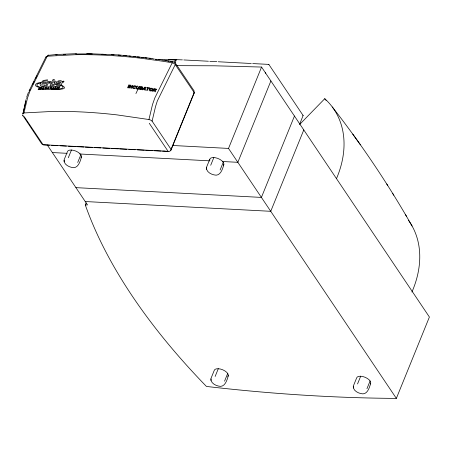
<?xml version="1.0" encoding="UTF-8"?>
<svg xmlns="http://www.w3.org/2000/svg" width="452" height="452" viewBox="0 0 452 452"><rect width="100%" height="100%" fill="white"/><g stroke="black" fill="none" stroke-linecap="round" stroke-linejoin="round"><path stroke-width="0.68" d="M299.862 123.695L303.111 115.497L268.804 64.382M45.929 57.24L46.37 56.455L47.251 56.217L75.032 54.72A374.821 181.145 22.1 0 1 140.323 58.161L163.144 61.286L172.223 62.8L174.642 63.721L194.32 92.722L170.975 150.149C169.314 153.143 165.076 150.556 162.545 151.177M42.669 144.329L43.059 144.781M138.148 88.948L139.657 86.372L138.979 86.281C138.77 89.281 134.995 89.18 137.662 86.112L136.984 86.021L135.956 88.372L136.549 88.931L138.261 88.999M39.861 87.999L39.686 89.304L41.205 87.931L40.533 89.253L40.906 89.23L41.737 87.53L41.177 87.569L40.075 88.897L40.245 87.626L39.68 87.66L38.849 89.366L39.239 89.343L39.855 88.038M22.815 114.328L25.967 99.677M23.125 113.011L24.21 108.39M24.521 107.067L25.917 101.129M22.673 113.701L23.967 112.949L27.538 97.931L29.877 91.287L47.251 56.217M23.967 112.949L51.703 111.463A375.465 181.455 22.1 0 1 117.108 114.904L148.945 119.531L152.51 104.514L154.855 97.869L172.223 62.8M170.201 150.392L171.161 149.94L171.076 149.392L152.104 121.142L155.516 106.615L157.336 100.932L175.348 64.353M81.462 156.9C80.247 161.522 77.964 169.393 71.512 167.359C68.003 166.59 63.348 163.861 64.178 159.652L67.32 151.923A7.526 3.639 22.1 0 1 75.987 151.137A7.526 3.639 22.1 0 1 81.044 157.754M223.864 164.398C222.644 169.025 220.367 176.896 213.915 174.856C210.406 174.093 205.745 171.364 206.581 167.155L209.722 159.426M228.3 375.595C227.085 380.217 224.808 388.087 218.35 386.053C214.847 385.285 210.186 382.556 211.022 378.352L214.158 370.617A7.526 3.639 22.1 0 1 222.83 369.832A7.526 3.639 22.1 0 1 227.887 376.448M370.702 383.093C369.487 387.72 367.21 395.59 360.752 393.551C357.249 392.788 352.588 390.059 353.424 385.85L356.56 378.121A7.526 3.639 22.1 0 1 365.233 377.335A7.526 3.639 22.1 0 1 370.284 383.951M194.1 93.191L194.083 91.502M26.561 98.536L26.849 97.575M26.798 96.739L28.516 92.101M68.308 157.754L71.444 150.024M77.716 162.483L80.857 154.753M176.709 65.647L214.593 65.8L261.561 67.054L429.4 317.022L396.359 398.393A1292.494 624.641 22.1 0 1 206.434 386.437A733.596 354.532 22.1 0 1 85.292 204.942L86.083 202.988M174.308 62.529C173.879 61.472 176.506 59.167 175.365 59.93L166.438 59.704A741.184 527.603 -33.9 0 0 159.025 59.602M175.026 62.981L176.342 59.743L175.529 59.681M171.076 149.392L194.202 92.434M210.705 165.257L213.847 157.528M396.359 398.393L228.52 148.425L261.561 67.054M220.118 169.98L223.254 162.251M270.889 80.948L237.848 162.313L222.39 161.5M294.455 116.04L261.414 197.411L75.919 187.642M303.784 129.933L270.742 211.304L85.242 201.535M215.146 376.448L218.288 368.719M224.554 381.177L227.695 373.448M357.549 383.951L360.685 376.222M366.956 388.675L370.098 380.946M135.922 93.581L138.137 88.829M29.064 90.914L45.934 56.941M29.42 91.05L30.047 89.784M32.561 84.727L34.132 81.569M35.702 78.405L36.957 75.879M40.725 83.049C38.567 85.823 42.245 87.112 44.545 86.044L45.07 84.965L41.889 85.021L41.929 83.693L45.816 83.439L46.347 82.36L42.46 82.62L43.138 81.744A1.492 0.853 -35.8 0 1 44.025 81.207L47.053 80.919L47.579 79.84L43.211 80.501L40.725 83.049C36.115 83.123 35.228 86.394 40.098 87.196L60.031 86.259L58.822 88.75L51.387 88.999C53.466 89.326 68.811 89.626 60.721 85.208M175.613 59.805L176.178 59.641M299.727 124.385L324.756 98.711A1879.427 1302.336 -46.9 0 1 326.056 100.372M303.111 115.588L302.936 115.198M265.488 73.066L265.443 72.721L265.29 73.032M47.596 55.398L56.353 54.517L76.388 53.664M48.409 55.2L47.912 55.285L48.72 55.155M40.968 82.654C35.844 82.439 32.408 86.14 39.324 87.366L38.171 89.739C37.341 88.027 76.32 92.428 60.879 84.874M55.715 54.946L57.093 54.828M299.416 123.871L299.732 123.735L299.456 123.91M176.788 59.574L176.444 59.658L182.41 59.873M63.427 54.477L65.534 54.359M75.693 54.02L77.038 53.98A371.075 179.331 22.1 0 1 92.253 53.986M85.292 204.942L87.507 204.903L47.302 145.024M63.15 81.637C64.235 80.993 62.263 82.45 63.218 81.337L63.63 81.394L63.24 81.631M86.761 53.607L119.04 54.946L152.635 58.517M176.077 59.647L175.755 59.641L176.359 59.777L168.336 59.568M183.811 59.946L208.412 61.24M209.813 61.314L216.841 61.687M218.248 61.76L251.278 63.5M252.679 63.574L268.889 64.393M172.308 145.465L228.52 148.425M49.505 145.222L43.477 144.883M51.613 145.335L57.929 145.668M60.037 145.776L66.359 146.109M68.461 146.222L75.484 146.589M76.891 146.668L83.908 147.036M85.315 147.109L92.338 147.482M94.44 147.589L100.762 147.923M102.87 148.036L109.887 148.403M111.294 148.476L118.317 148.849M119.718 148.923L126.741 149.29M128.848 149.403L135.165 149.736M137.272 149.844L144.29 150.217M145.697 150.29L152.719 150.657M154.121 150.731L161.144 151.104M52.353 152.544L67.105 153.324M79.755 153.991L209.745 160.839M141.679 57.381L143.663 57.636M144.99 57.799L146.973 58.054M148.962 58.302L150.945 58.557M175.63 59.624L175.975 59.687M152.934 58.805L154.268 59.003M155.601 59.201L156.934 59.393M158.934 59.687L160.268 59.884M161.601 60.082L163.601 60.376M164.019 60.189L173.099 61.704M164.963 60.591L166.353 60.822M167.737 61.054L169.127 61.286M170.517 61.517L173.89 62.133M148.945 119.531L150.838 120.164L152.104 121.142M175.026 62.596L194.157 90.965M332.305 106.994C359.419 141.679 384.189 178.201 406.41 216.203M360.453 144.832L352.752 134.097M149.267 123.272L168.093 151.313L43.115 144.73L24.289 116.689M23.012 116.023L22.679 115.249L41.833 144.058M386.759 184.009L387.765 185.614M392.782 193.597L393.788 195.202M405.472 214.587L412.071 225.994M353.289 386.403L353.328 386.98M353.351 387.415L353.391 387.957M206.451 167.709L206.491 168.285M206.513 168.72L206.547 169.263M210.886 378.906L210.926 379.477M210.954 379.917L210.988 380.454M64.048 160.211L64.088 160.782M64.111 161.223L64.15 161.76M209.784 160.449A7.526 3.639 22.1 0 1 217.474 158.285A7.526 3.639 22.1 0 1 223.446 165.257M155.482 59.41A741.935 528.139 -33.9 0 1 159.539 59.432M324.756 98.711A112.164 79.84 -33.9 0 1 336.678 178.195M409.461 221.774A112.164 79.84 -33.9 0 1 411.941 292.015M408.388 220.254A112.164 79.84 -33.9 0 1 409.111 221.265M101.892 54.257A371.075 179.331 22.1 0 1 105.915 54.432M111.316 54.715A371.075 179.331 22.1 0 1 114.034 54.884M118.125 55.161A371.075 179.331 22.1 0 1 120.865 55.364M123.616 55.585A371.075 179.331 22.1 0 1 126.374 55.816M129.136 56.071A371.075 179.331 22.1 0 1 130.526 56.201M133.3 56.472A371.075 179.331 22.1 0 1 135.385 56.686M137.481 56.912A371.075 179.331 22.1 0 1 139.578 57.144M62.873 82.015A0.621 0.384 -32.6 0 0 63.811 81.659A0.65 0.395 -32.6 0 0 63.783 81.19A0.621 0.384 -32.6 0 0 62.76 81.795M62.834 82.032A0.65 0.395 -32.6 0 1 62.721 81.806M52.579 88.276L53.568 88.586L52.997 88.123L53.935 87.835L53.127 87.863L54.178 87.338L53.206 87.456A0.678 0.401 -34.2 0 0 52.844 87.733L52.579 88.276M56.042 84.671L56.749 85.445L60.647 85.36C63.348 82.151 62.545 79.682 58.11 80.948L57.653 81.891C58.206 82.151 61.28 81.083 60.613 82.609L57.415 82.976L56.042 84.671M145.516 87.242L145.499 90.208L144.747 90.095L144.764 89.423L143.408 89.225L142.815 89.807L142.086 89.699L144.793 87.134L145.516 87.242M43.974 88.016L43.533 89.061C39.951 89.394 45.33 87.739 42.742 88.151L43.974 88.016M136.024 86.4L135.289 86.756L134.815 86.202L133.933 86.462L133.442 87.92L135.453 87.869L134.38 88.547L133.312 88.519A1.531 1.09 -21 0 1 132.707 88.067A1.605 1.141 -21 0 1 132.611 87.581C132.673 86.044 135.227 84.903 136.024 86.4M54.901 82.518C55.008 85.162 49.172 86.038 53.087 82.1L54.568 82.123L54.901 82.518M144.826 87.835L144.781 88.925L143.855 88.79L144.826 87.835M56.404 82.083C56.15 85.1 52.607 86.179 50.031 85.722L53.059 79.512L54.37 79.467L53.568 81.117L55.715 81.174L56.404 82.083M63.805 81.445C62.788 83.089 62.687 80.524 63.805 81.445M49.584 82.264L49.24 83.179L50.477 83.117L50.986 81.467L47.867 81.416L45.635 85.97L46.929 85.891L48.726 82.219L49.584 82.264M152.832 89.219L152.234 90.411A1.661 1.232 -16.3 0 1 150.991 90.999L149.618 90.767A1.554 1.13 -18.7 0 1 149.143 90.174L149.815 88.62A1.78 1.294 -18.7 0 1 150.601 88.174L152.318 88.332A1.565 1.158 -16.1 0 1 152.81 88.948L152.832 89.219M58.896 87.411L58.438 88.422L58.071 88.428C59.167 87.253 57.76 87.1 57.636 88.434L57.268 88.445L57.743 87.473L56.483 88.473L57.093 87.23L58.896 87.411M51.584 87.665L51.127 88.677L50.765 88.688L51.166 87.773L50.714 87.739L49.884 88.722L50.714 87.027L51.584 87.665M49.036 87.761L48.579 88.773L48.223 88.784L48.624 87.863L48.166 87.835L47.336 88.818L47.946 87.569L49.036 87.761M46.505 87.891L46.047 88.897L45.697 88.92L46.104 87.999L45.652 87.982L44.827 88.976L45.437 87.733L46.505 87.891M149.928 89.615C151.872 93.287 153.092 85.671 149.928 89.615M139.945 88.807C141.227 89.824 142.453 87.869 140.295 88.14L139.979 88.767M142.047 87.434L141.651 87.801L140.521 87.682L140.843 87.044L142.047 87.434M142.323 88.637L141.273 89.513L139.001 89.242L140.386 86.479C141.566 85.97 143.968 87.439 141.939 88.1L142.323 88.637M155.624 89.581L155.155 89.988L153.996 89.829L154.347 89.129L155.624 89.581M156.398 89.558C155.714 90.739 154.584 90.134 155.607 91.824L154.77 91.688C154.867 90.372 153.369 89.552 153.2 91.423L152.499 91.304L153.883 88.547L156.115 89.004L156.398 89.558M57.596 84.089L57.607 84.479L59.726 84.456L60.184 83.518L58.02 83.693L57.596 84.089M42.72 88.75L43.42 88.575L42.72 88.75M55.404 87.292L54.799 88.541L55.172 88.524L55.782 87.276L55.404 87.292M55.63 86.84L55.477 87.151L56.003 86.824L55.63 86.84M128.916 84.987L127.537 87.75L128.215 87.841L129.594 85.078L128.916 84.987M130.244 85.157L128.865 87.92L129.492 88.004L130.391 86.202L130.843 88.174L131.521 88.264L132.899 85.501L132.272 85.417L131.351 87.264L130.905 85.242L130.244 85.157M146.996 87.462L146.764 87.931L147.776 88.084L146.623 90.372L147.312 90.479L148.459 88.185L149.465 88.332L149.702 87.863L146.996 87.462"/></g></svg>
